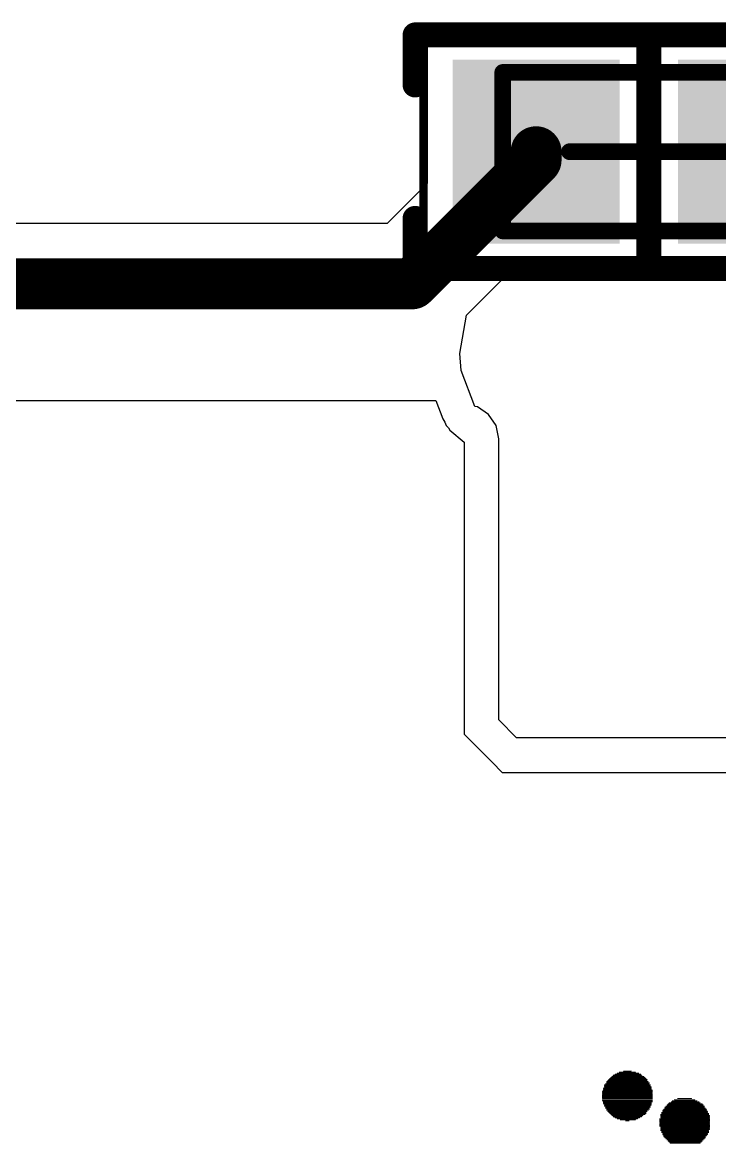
# Model space of a CAD drawing. Header units: millimetres. Extents: x 45 to 209, y 90 to 189.
# Drawn here: x 131.45 to 135.62, y 98.92 to 105.63 of the extents above; entities that cross this region are included whole.
import ezdxf

# ---------------------------------------------------------------- set-up
doc = ezdxf.new("R2010")
doc.units = ezdxf.units.MM
for name, color, linetype in [('Mechanical13', 56, 'Continuous'), ('Mechanical15', 56, 'Continuous'), ('TopLayer', 1, 'Continuous'), ('TopOverlay', 2, 'Continuous'), ('TopPaste', 8, 'Continuous'), ('TopSolder', 216, 'Continuous')]:
    doc.layers.add(name, color=color, linetype=linetype)

# ---------------------------------------------------------------- blocks, each defined once
blk = doc.blocks.new('FER_0603_1608_61')
at = {"layer": 'Mechanical13', "const_width": 0.1}
for points in [[(-0.875, -0.475), (-0.875, 0.475)], [(-0.875, 0.475), (0.875, 0.475)], [(0.875, -0.475), (0.875, 0.475)], [(-0.875, -0.475), (0.875, -0.475)]]:
    blk.add_lwpolyline(points, dxfattribs=at)
at = {"layer": 'Mechanical13', "const_width": 0.05}
for points in [[(-0.9, 0.475, 1), (-0.85, 0.475, 1)], [(-0.9, 0.475, 1), (-0.85, 0.475, 1)], [(0.85, 0.475, 1), (0.9, 0.475, 1)], [(0.85, 0.475, 1), (0.9, 0.475, 1)], [(-0.9, -0.475, 1), (-0.85, -0.475, 1)], [(-0.9, -0.475, 1), (-0.85, -0.475, 1)], [(0.85, -0.475, 1), (0.9, -0.475, 1)], [(0.85, -0.475, 1), (0.9, -0.475, 1)]]:
    blk.add_lwpolyline(points, format="xyb", close=True, dxfattribs=at)
at = {"layer": 'Mechanical15'}
for points, const_width in [([(-1.35, -0.75), (-1.35, 0.75)], 0.05), ([(-1.35, 0.75), (1.35, 0.75)], 0.05), ([(1.35, -0.75), (1.35, 0.75)], 0.05), ([(0, -0.475), (0, 0.475)], 0.1), ([(-0.475, 0), (0.475, 0)], 0.1), ([(-1.35, -0.75), (1.35, -0.75)], 0.05)]:
    blk.add_lwpolyline(points, dxfattribs=dict(at, const_width=const_width))
for points, const_width in [([(-1.3625, 0.75, 1), (-1.3375, 0.75, 1)], 0.025), ([(-1.3625, 0.75, 1), (-1.3375, 0.75, 1)], 0.025), ([(1.3375, 0.75, 1), (1.3625, 0.75, 1)], 0.025), ([(1.3375, 0.75, 1), (1.3625, 0.75, 1)], 0.025), ([(-0.025, 0.475, 1), (0.025, 0.475, 1)], 0.05), ([(-0.5, 0, 1), (-0.45, 0, 1)], 0.05), ([(0.45, 0, 1), (0.5, 0, 1)], 0.05), ([(-0.025, -0.475, 1), (0.025, -0.475, 1)], 0.05), ([(-1.3625, -0.75, 1), (-1.3375, -0.75, 1)], 0.025), ([(-1.3625, -0.75, 1), (-1.3375, -0.75, 1)], 0.025), ([(1.3375, -0.75, 1), (1.3625, -0.75, 1)], 0.025), ([(1.3375, -0.75, 1), (1.3625, -0.75, 1)], 0.025)]:
    blk.add_lwpolyline(points, format="xyb", close=True, dxfattribs=dict(at, const_width=const_width))
at = {"layer": 'TopLayer'}
for points in [[(-0.225, -0.5), (-0.225, 0.5), (-1.125, -0.5), (-1.125, 0.5)], [(1.125, -0.5), (1.125, 0.5), (0.225, -0.5), (0.225, 0.5)]]:
    blk.add_solid(points, dxfattribs=at)
at = {"layer": 'TopOverlay', "const_width": 0.15}
for points in [[(-1.4, 0.7), (1.4, 0.7)], [(-1.4, 0.4), (-1.4, 0.7)], [(0, -0.7), (0, 0.7)], [(1.4, 0.4), (1.4, 0.7)], [(-1.4, -0.7), (-1.4, -0.4)], [(1.4, -0.7), (1.4, -0.4)], [(-1.4, -0.7), (1.4, -0.7)]]:
    blk.add_lwpolyline(points, dxfattribs=at)
at = {"layer": 'TopOverlay', "const_width": 0.075}
for points in [[(-1.4375, 0.7, 1), (-1.3625, 0.7, 1)], [(-1.4375, 0.7, 1), (-1.3625, 0.7, 1)], [(-0.0375, 0.7, 1), (0.0375, 0.7, 1)], [(1.3625, 0.7, 1), (1.4375, 0.7, 1)], [(1.3625, 0.7, 1), (1.4375, 0.7, 1)], [(-1.4375, 0.4, 1), (-1.3625, 0.4, 1)], [(1.3625, 0.4, 1), (1.4375, 0.4, 1)], [(-1.4375, -0.4, 1), (-1.3625, -0.4, 1)], [(1.3625, -0.4, 1), (1.4375, -0.4, 1)], [(-1.4375, -0.7, 1), (-1.3625, -0.7, 1)], [(-1.4375, -0.7, 1), (-1.3625, -0.7, 1)], [(-0.0375, -0.7, 1), (0.0375, -0.7, 1)], [(1.3625, -0.7, 1), (1.4375, -0.7, 1)], [(1.3625, -0.7, 1), (1.4375, -0.7, 1)]]:
    blk.add_lwpolyline(points, format="xyb", close=True, dxfattribs=at)
at = {"layer": 'TopPaste'}
for points in [[(-0.225, -0.5), (-0.225, 0.5), (-1.125, -0.5), (-1.125, 0.5)], [(1.125, -0.5), (1.125, 0.5), (0.225, -0.5), (0.225, 0.5)]]:
    blk.add_solid(points, dxfattribs=at)
at = {"layer": 'TopSolder'}
for points in [[(-0.1742, -0.5508), (-0.1742, 0.5508), (-1.1758, -0.5508), (-1.1758, 0.5508)], [(1.1758, -0.5508), (1.1758, 0.5508), (0.1742, -0.5508), (0.1742, 0.5508)]]:
    blk.add_solid(points, dxfattribs=at)
blk = doc.blocks.new('5394DE47_A0E8_4329_8464_7791B7C19310_63')
at = {"layer": 'TopOverlay', "const_width": 0.00635}
for points in [[(1.2779, 5.1723), (1.4303, 5.1723)], [(1.2906, 5.1787), (1.4176, 5.1787)], [(1.3033, 5.185), (1.3985, 5.185)], [(1.3287, 5.1914), (1.3731, 5.1914)], [(1.2144, 5.1088), (1.4874, 5.1088)], [(1.2144, 5.1025), (1.4874, 5.1025)], [(1.2207, 5.1152), (1.4811, 5.1152)], [(1.2271, 5.1279), (1.4747, 5.1279)], [(1.2271, 5.1215), (1.4811, 5.1215)], [(1.2334, 5.1342), (1.4684, 5.1342)], [(1.2398, 5.1406), (1.4684, 5.1406)], [(1.2461, 5.1469), (1.462, 5.1469)], [(1.2525, 5.1533), (1.4557, 5.1533)], [(1.2588, 5.1596), (1.4493, 5.1596)], [(1.2652, 5.166), (1.4366, 5.166)], [(1.2017, 5.0707), (1.5001, 5.0707)], [(1.2017, 5.0644), (1.5001, 5.0644)], [(1.2017, 5.058), (1.5001, 5.058)], [(1.2017, 5.0517), (1.5001, 5.0517)], [(1.2017, 5.0453), (1.5001, 5.0453)], [(1.2017, 5.039), (1.5001, 5.039)], [(1.208, 5.0898), (1.4938, 5.0898)], [(1.208, 5.0834), (1.4938, 5.0834)], [(1.208, 5.0771), (1.5001, 5.0771)], [(1.2144, 5.0961), (1.4938, 5.0961)], [(1.2017, 5.0326), (1.5001, 5.0326)], [(1.2017, 5.0263), (1.5001, 5.0263)], [(1.2017, 5.0199), (1.5001, 5.0199)], [(1.2017, 5.0136), (1.5001, 5.0136)], [(1.208, 5.0072), (1.5001, 5.0072)], [(1.208, 5.0009), (1.4938, 5.0009)], [(1.208, 4.9945), (1.4938, 4.9945)], [(1.2144, 4.9882), (1.4938, 4.9882)], [(1.2144, 4.9818), (1.4874, 4.9818)], [(1.2207, 4.9755), (1.4874, 4.9755)], [(1.2207, 4.9691), (1.4811, 4.9691)], [(1.5763, 4.9755), (1.8113, 4.9755)], [(1.5763, 4.9691), (1.8176, 4.9691)], [(1.5827, 4.9818), (1.8113, 4.9818)], [(1.589, 4.9882), (1.8049, 4.9882)], [(1.5954, 4.9945), (1.7986, 4.9945)], [(1.6017, 5.0009), (1.7859, 5.0009)], [(1.6144, 5.0072), (1.7795, 5.0072)], [(1.6208, 5.0136), (1.7668, 5.0136)], [(1.6335, 5.0199), (1.7541, 5.0199)], [(1.6525, 5.0263), (1.7351, 5.0263)], [(1.2271, 4.9628), (1.4811, 4.9628)], [(1.2271, 4.9564), (1.4747, 4.9564)], [(1.2334, 4.9501), (1.4684, 4.9501)], [(1.2398, 4.9437), (1.462, 4.9437)], [(1.2461, 4.9374), (1.462, 4.9374)], [(1.2525, 4.931), (1.4557, 4.931)], [(1.2588, 4.9247), (1.443, 4.9247)], [(1.2652, 4.9183), (1.4366, 4.9183)], [(1.2779, 4.912), (1.4239, 4.912)], [(1.2906, 4.9056), (1.4112, 4.9056)], [(1.3096, 4.8993), (1.3985, 4.8993)], [(1.5446, 4.9056), (1.843, 4.9056)], [(1.5446, 4.8993), (1.843, 4.8993)], [(1.5509, 4.931), (1.8367, 4.931)], [(1.5509, 4.9247), (1.843, 4.9247)], [(1.5509, 4.9183), (1.843, 4.9183)], [(1.5509, 4.912), (1.843, 4.912)], [(1.5573, 4.9437), (1.8303, 4.9437)], [(1.5573, 4.9374), (1.8367, 4.9374)], [(1.5636, 4.9564), (1.824, 4.9564)], [(1.5636, 4.9501), (1.8303, 4.9501)], [(1.57, 4.9628), (1.824, 4.9628)], [(1.3414, 4.8929), (1.3604, 4.8929)], [(1.5446, 4.8929), (1.843, 4.8929)], [(1.5446, 4.8866), (1.843, 4.8866)], [(1.5446, 4.8802), (1.843, 4.8802)], [(1.5446, 4.8739), (1.843, 4.8739)], [(1.5446, 4.8675), (1.843, 4.8675)], [(1.5446, 4.8612), (1.843, 4.8612)], [(1.5509, 4.8548), (1.843, 4.8548)], [(1.5509, 4.8485), (1.843, 4.8485)], [(1.5509, 4.8421), (1.843, 4.8421)], [(1.5509, 4.8358), (1.8367, 4.8358)], [(1.5573, 4.8294), (1.8367, 4.8294)], [(1.5573, 4.8231), (1.8367, 4.8231)], [(1.5636, 4.8167), (1.8303, 4.8167)], [(1.5636, 4.8104), (1.8303, 4.8104)], [(1.57, 4.804), (1.824, 4.804)], [(1.57, 4.7977), (1.8176, 4.7977)], [(1.5763, 4.7913), (1.8176, 4.7913)], [(1.5827, 4.785), (1.8113, 4.785)], [(1.589, 4.7786), (1.8049, 4.7786)], [(1.5954, 4.7723), (1.7986, 4.7723)], [(1.6017, 4.7659), (1.7922, 4.7659)], [(1.6081, 4.7596), (1.7859, 4.7596)]]:
    blk.add_lwpolyline(points, dxfattribs=at)
at = {"layer": 'TopOverlay', "const_width": 0.00317}
for points in [[(1.2763, 5.1723, 1), (1.2795, 5.1723, 1)], [(1.289, 5.1787, 1), (1.2922, 5.1787, 1)], [(1.3017, 5.185, 1), (1.3049, 5.185, 1)], [(1.3271, 5.1914, 1), (1.3303, 5.1914, 1)], [(1.3716, 5.1914, 1), (1.3747, 5.1914, 1)], [(1.397, 5.185, 1), (1.4001, 5.185, 1)], [(1.416, 5.1787, 1), (1.4192, 5.1787, 1)], [(1.4287, 5.1723, 1), (1.4319, 5.1723, 1)], [(1.2128, 5.1088, 1), (1.216, 5.1088, 1)], [(1.2128, 5.1025, 1), (1.216, 5.1025, 1)], [(1.2192, 5.1152, 1), (1.2223, 5.1152, 1)], [(1.2255, 5.1279, 1), (1.2287, 5.1279, 1)], [(1.2255, 5.1215, 1), (1.2287, 5.1215, 1)], [(1.2319, 5.1342, 1), (1.235, 5.1342, 1)], [(1.2382, 5.1406, 1), (1.2414, 5.1406, 1)], [(1.2446, 5.1469, 1), (1.2477, 5.1469, 1)], [(1.2509, 5.1533, 1), (1.2541, 5.1533, 1)], [(1.2573, 5.1596, 1), (1.2604, 5.1596, 1)], [(1.2636, 5.166, 1), (1.2668, 5.166, 1)], [(1.4351, 5.166, 1), (1.4382, 5.166, 1)], [(1.4478, 5.1596, 1), (1.4509, 5.1596, 1)], [(1.4541, 5.1533, 1), (1.4573, 5.1533, 1)], [(1.4605, 5.1469, 1), (1.4636, 5.1469, 1)], [(1.4668, 5.1406, 1), (1.47, 5.1406, 1)], [(1.4668, 5.1342, 1), (1.47, 5.1342, 1)], [(1.4732, 5.1279, 1), (1.4763, 5.1279, 1)], [(1.4795, 5.1215, 1), (1.4827, 5.1215, 1)], [(1.4795, 5.1152, 1), (1.4827, 5.1152, 1)], [(1.4859, 5.1088, 1), (1.489, 5.1088, 1)], [(1.4859, 5.1025, 1), (1.489, 5.1025, 1)], [(1.2001, 5.0707, 1), (1.2033, 5.0707, 1)], [(1.2001, 5.0644, 1), (1.2033, 5.0644, 1)], [(1.2001, 5.058, 1), (1.2033, 5.058, 1)], [(1.2001, 5.0517, 1), (1.2033, 5.0517, 1)], [(1.2001, 5.0453, 1), (1.2033, 5.0453, 1)], [(1.2001, 5.039, 1), (1.2033, 5.039, 1)], [(1.2065, 5.0898, 1), (1.2096, 5.0898, 1)], [(1.2065, 5.0834, 1), (1.2096, 5.0834, 1)], [(1.2065, 5.0771, 1), (1.2096, 5.0771, 1)], [(1.2128, 5.0961, 1), (1.216, 5.0961, 1)], [(1.4922, 5.0961, 1), (1.4954, 5.0961, 1)], [(1.4922, 5.0898, 1), (1.4954, 5.0898, 1)], [(1.4922, 5.0834, 1), (1.4954, 5.0834, 1)], [(1.4986, 5.0771, 1), (1.5017, 5.0771, 1)], [(1.4986, 5.0707, 1), (1.5017, 5.0707, 1)], [(1.4986, 5.0644, 1), (1.5017, 5.0644, 1)], [(1.4986, 5.058, 1), (1.5017, 5.058, 1)], [(1.4986, 5.0517, 1), (1.5017, 5.0517, 1)], [(1.4986, 5.0453, 1), (1.5017, 5.0453, 1)], [(1.4986, 5.039, 1), (1.5017, 5.039, 1)], [(1.2001, 5.0326, 1), (1.2033, 5.0326, 1)], [(1.2001, 5.0263, 1), (1.2033, 5.0263, 1)], [(1.2001, 5.0199, 1), (1.2033, 5.0199, 1)], [(1.2001, 5.0136, 1), (1.2033, 5.0136, 1)], [(1.2065, 5.0072, 1), (1.2096, 5.0072, 1)], [(1.2065, 5.0009, 1), (1.2096, 5.0009, 1)], [(1.2065, 4.9945, 1), (1.2096, 4.9945, 1)], [(1.2128, 4.9882, 1), (1.216, 4.9882, 1)], [(1.2128, 4.9818, 1), (1.216, 4.9818, 1)], [(1.2192, 4.9755, 1), (1.2223, 4.9755, 1)], [(1.2192, 4.9691, 1), (1.2223, 4.9691, 1)], [(1.4795, 4.9691, 1), (1.4827, 4.9691, 1)], [(1.4859, 4.9818, 1), (1.489, 4.9818, 1)], [(1.4859, 4.9755, 1), (1.489, 4.9755, 1)], [(1.4922, 5.0009, 1), (1.4954, 5.0009, 1)], [(1.4922, 4.9945, 1), (1.4954, 4.9945, 1)], [(1.4922, 4.9882, 1), (1.4954, 4.9882, 1)], [(1.4986, 5.0326, 1), (1.5017, 5.0326, 1)], [(1.4986, 5.0263, 1), (1.5017, 5.0263, 1)], [(1.4986, 5.0199, 1), (1.5017, 5.0199, 1)], [(1.4986, 5.0136, 1), (1.5017, 5.0136, 1)], [(1.4986, 5.0072, 1), (1.5017, 5.0072, 1)], [(1.5748, 4.9755, 1), (1.5779, 4.9755, 1)], [(1.5748, 4.9691, 1), (1.5779, 4.9691, 1)], [(1.5811, 4.9818, 1), (1.5843, 4.9818, 1)], [(1.5875, 4.9882, 1), (1.5906, 4.9882, 1)], [(1.5938, 4.9945, 1), (1.597, 4.9945, 1)], [(1.6002, 5.0009, 1), (1.6033, 5.0009, 1)], [(1.6129, 5.0072, 1), (1.616, 5.0072, 1)], [(1.6192, 5.0136, 1), (1.6224, 5.0136, 1)], [(1.6319, 5.0199, 1), (1.6351, 5.0199, 1)], [(1.651, 5.0263, 1), (1.6541, 5.0263, 1)], [(1.7335, 5.0263, 1), (1.7367, 5.0263, 1)], [(1.7526, 5.0199, 1), (1.7557, 5.0199, 1)], [(1.7653, 5.0136, 1), (1.7684, 5.0136, 1)], [(1.778, 5.0072, 1), (1.7811, 5.0072, 1)], [(1.7843, 5.0009, 1), (1.7875, 5.0009, 1)], [(1.797, 4.9945, 1), (1.8002, 4.9945, 1)], [(1.8034, 4.9882, 1), (1.8065, 4.9882, 1)], [(1.8097, 4.9818, 1), (1.8129, 4.9818, 1)], [(1.8097, 4.9755, 1), (1.8129, 4.9755, 1)], [(1.8161, 4.9691, 1), (1.8192, 4.9691, 1)], [(1.2255, 4.9628, 1), (1.2287, 4.9628, 1)], [(1.2255, 4.9564, 1), (1.2287, 4.9564, 1)], [(1.2319, 4.9501, 1), (1.235, 4.9501, 1)], [(1.2382, 4.9437, 1), (1.2414, 4.9437, 1)], [(1.2446, 4.9374, 1), (1.2477, 4.9374, 1)], [(1.2509, 4.931, 1), (1.2541, 4.931, 1)], [(1.2573, 4.9247, 1), (1.2604, 4.9247, 1)], [(1.2636, 4.9183, 1), (1.2668, 4.9183, 1)], [(1.2763, 4.912, 1), (1.2795, 4.912, 1)], [(1.289, 4.9056, 1), (1.2922, 4.9056, 1)], [(1.3081, 4.8993, 1), (1.3112, 4.8993, 1)], [(1.397, 4.8993, 1), (1.4001, 4.8993, 1)], [(1.4097, 4.9056, 1), (1.4128, 4.9056, 1)], [(1.4224, 4.912, 1), (1.4255, 4.912, 1)], [(1.4351, 4.9183, 1), (1.4382, 4.9183, 1)], [(1.4414, 4.9247, 1), (1.4446, 4.9247, 1)], [(1.4541, 4.931, 1), (1.4573, 4.931, 1)], [(1.4605, 4.9437, 1), (1.4636, 4.9437, 1)], [(1.4605, 4.9374, 1), (1.4636, 4.9374, 1)], [(1.4668, 4.9501, 1), (1.47, 4.9501, 1)], [(1.4732, 4.9564, 1), (1.4763, 4.9564, 1)], [(1.4795, 4.9628, 1), (1.4827, 4.9628, 1)], [(1.543, 4.9056, 1), (1.5462, 4.9056, 1)], [(1.543, 4.8993, 1), (1.5462, 4.8993, 1)], [(1.5494, 4.931, 1), (1.5525, 4.931, 1)], [(1.5494, 4.9247, 1), (1.5525, 4.9247, 1)], [(1.5494, 4.9183, 1), (1.5525, 4.9183, 1)], [(1.5494, 4.912, 1), (1.5525, 4.912, 1)], [(1.5557, 4.9437, 1), (1.5589, 4.9437, 1)], [(1.5557, 4.9374, 1), (1.5589, 4.9374, 1)], [(1.5621, 4.9564, 1), (1.5652, 4.9564, 1)], [(1.5621, 4.9501, 1), (1.5652, 4.9501, 1)], [(1.5684, 4.9628, 1), (1.5716, 4.9628, 1)], [(1.8224, 4.9628, 1), (1.8256, 4.9628, 1)], [(1.8224, 4.9564, 1), (1.8256, 4.9564, 1)], [(1.8288, 4.9501, 1), (1.8319, 4.9501, 1)], [(1.8288, 4.9437, 1), (1.8319, 4.9437, 1)], [(1.8351, 4.9374, 1), (1.8383, 4.9374, 1)], [(1.8351, 4.931, 1), (1.8383, 4.931, 1)], [(1.8415, 4.9247, 1), (1.8446, 4.9247, 1)], [(1.8415, 4.9183, 1), (1.8446, 4.9183, 1)], [(1.8415, 4.912, 1), (1.8446, 4.912, 1)], [(1.8415, 4.9056, 1), (1.8446, 4.9056, 1)], [(1.8415, 4.8993, 1), (1.8446, 4.8993, 1)], [(1.3398, 4.8929, 1), (1.343, 4.8929, 1)], [(1.3589, 4.8929, 1), (1.362, 4.8929, 1)], [(1.543, 4.8929, 1), (1.5462, 4.8929, 1)], [(1.543, 4.8866, 1), (1.5462, 4.8866, 1)], [(1.543, 4.8802, 1), (1.5462, 4.8802, 1)], [(1.543, 4.8739, 1), (1.5462, 4.8739, 1)], [(1.543, 4.8675, 1), (1.5462, 4.8675, 1)], [(1.543, 4.8612, 1), (1.5462, 4.8612, 1)], [(1.5494, 4.8548, 1), (1.5525, 4.8548, 1)], [(1.5494, 4.8485, 1), (1.5525, 4.8485, 1)], [(1.5494, 4.8421, 1), (1.5525, 4.8421, 1)], [(1.5494, 4.8358, 1), (1.5525, 4.8358, 1)], [(1.8351, 4.8358, 1), (1.8383, 4.8358, 1)], [(1.8415, 4.8929, 1), (1.8446, 4.8929, 1)], [(1.8415, 4.8866, 1), (1.8446, 4.8866, 1)], [(1.8415, 4.8802, 1), (1.8446, 4.8802, 1)], [(1.8415, 4.8739, 1), (1.8446, 4.8739, 1)], [(1.8415, 4.8675, 1), (1.8446, 4.8675, 1)], [(1.8415, 4.8612, 1), (1.8446, 4.8612, 1)], [(1.8415, 4.8548, 1), (1.8446, 4.8548, 1)], [(1.8415, 4.8485, 1), (1.8446, 4.8485, 1)], [(1.8415, 4.8421, 1), (1.8446, 4.8421, 1)], [(1.5557, 4.8294, 1), (1.5589, 4.8294, 1)], [(1.5557, 4.8231, 1), (1.5589, 4.8231, 1)], [(1.5621, 4.8167, 1), (1.5652, 4.8167, 1)], [(1.5621, 4.8104, 1), (1.5652, 4.8104, 1)], [(1.5684, 4.804, 1), (1.5716, 4.804, 1)], [(1.5684, 4.7977, 1), (1.5716, 4.7977, 1)], [(1.5748, 4.7913, 1), (1.5779, 4.7913, 1)], [(1.5811, 4.785, 1), (1.5843, 4.785, 1)], [(1.5875, 4.7786, 1), (1.5906, 4.7786, 1)], [(1.5938, 4.7723, 1), (1.597, 4.7723, 1)], [(1.6002, 4.7659, 1), (1.6033, 4.7659, 1)], [(1.7907, 4.7659, 1), (1.7938, 4.7659, 1)], [(1.797, 4.7723, 1), (1.8002, 4.7723, 1)], [(1.8034, 4.7786, 1), (1.8065, 4.7786, 1)], [(1.8097, 4.785, 1), (1.8129, 4.785, 1)], [(1.8161, 4.7977, 1), (1.8192, 4.7977, 1)], [(1.8161, 4.7913, 1), (1.8192, 4.7913, 1)], [(1.8224, 4.804, 1), (1.8256, 4.804, 1)], [(1.8288, 4.8167, 1), (1.8319, 4.8167, 1)], [(1.8288, 4.8104, 1), (1.8319, 4.8104, 1)], [(1.8351, 4.8294, 1), (1.8383, 4.8294, 1)], [(1.8351, 4.8231, 1), (1.8383, 4.8231, 1)], [(1.6065, 4.7596, 1), (1.6097, 4.7596, 1)], [(1.7843, 4.7596, 1), (1.7875, 4.7596, 1)]]:
    blk.add_lwpolyline(points, format="xyb", close=True, dxfattribs=at)

msp = doc.modelspace()

# ---------------------------------------------------------------- linework, layer by layer
at = {"layer": 'TopLayer'}
for p, q in [((135.7466, 105.6121), (135.1696, 105.6121)), ((135.1696, 105.6121), (135.1696, 105.5613)), ((135.1696, 105.5613), (133.8704, 105.5613)), ((133.8704, 105.5613), (133.8704, 104.6676)), ((133.8704, 104.6676), (133.6309, 104.4282)), ((133.6309, 104.4282), (127.2836, 104.4282)), ((134.1065, 103.8782), (134.3831, 104.1549)), ((134.3831, 104.1549), (135.1696, 104.1549)), ((135.1696, 104.1549), (135.1696, 104.1041)), ((135.1696, 104.1041), (135.7466, 104.1041)), ((134.066, 103.649), (134.1065, 103.8782)), ((134.0748, 103.5461), (134.066, 103.649)), ((134.1573, 103.3312), (134.0748, 103.5461)), ((130.6453, 103.3656), (133.9222, 103.3656)), ((133.9222, 103.3656), (133.9639, 103.257)), ((134.1714, 103.3284), (134.1573, 103.3312)), ((134.2386, 103.2835), (134.1714, 103.3284)), ((134.2835, 103.2163), (134.2386, 103.2835)), ((133.9639, 103.257), (133.9639, 103.257)), ((133.9639, 103.257), (133.9762, 103.2375)), ((133.9762, 103.2375), (133.985, 103.2161)), ((133.985, 103.2161), (133.9851, 103.2161)), ((133.9851, 103.2161), (133.9976, 103.2036)), ((134.2993, 103.137), (134.2835, 103.2163)), ((133.9976, 103.2036), (134.007, 103.1886)), ((134.007, 103.1886), (134.092, 103.1166)), ((134.092, 103.1166), (134.0921, 103.1166)), ((134.0921, 103.1166), (134.0921, 103.1166)), ((134.0921, 103.1166), (134.0921, 101.3656)), ((134.2993, 101.4514), (134.2993, 103.137)), ((134.4065, 101.3442), (134.2993, 101.4514)), ((134.0921, 101.3656), (134.26, 101.1977)), ((149.0142, 101.3442), (134.4065, 101.3442)), ((134.26, 101.1977), (134.26, 101.1977)), ((134.26, 101.1977), (134.26, 101.1977)), ((134.26, 101.1977), (134.3207, 101.137)), ((134.3207, 101.137), (134.4065, 101.137)), ((134.4065, 101.137), (134.4065, 101.137)), ((134.4065, 101.137), (134.4065, 101.137)), ((134.4065, 101.137), (151.1409, 101.137))]:
    msp.add_line(p, q, dxfattribs=at)
at = {"layer": 'TopLayer', "const_width": 0.3048}
for points in [[(133.7811, 104.0656), (134.5236, 104.8081)], [(134.5236, 104.8081), (134.5236, 104.8581)], [(124.825, 104.0656), (133.7811, 104.0656)]]:
    msp.add_lwpolyline(points, dxfattribs=at)
at = {"layer": 'TopLayer', "const_width": 0.1524}
for points in [[(134.4474, 104.8581, 1), (134.5998, 104.8581, 1)], [(134.4474, 104.8081, 1), (134.5998, 104.8081, 1)], [(134.4474, 104.8081, 1), (134.5998, 104.8081, 1)], [(133.7049, 104.0656, 1), (133.8573, 104.0656, 1)], [(133.7049, 104.0656, 1), (133.8573, 104.0656, 1)]]:
    msp.add_lwpolyline(points, format="xyb", close=True, dxfattribs=at)

# ---------------------------------------------------------------- block references
at = {"rotation": 360}
for name, p in [('FER_0603_1608_61', (135.1986, 104.8581)), ('5394DE47_A0E8_4329_8464_7791B7C19310_63', (133.7194, 94.1552))]:
    msp.add_blockref(name, p, dxfattribs=at)

doc.saveas('drawing.dxf')
